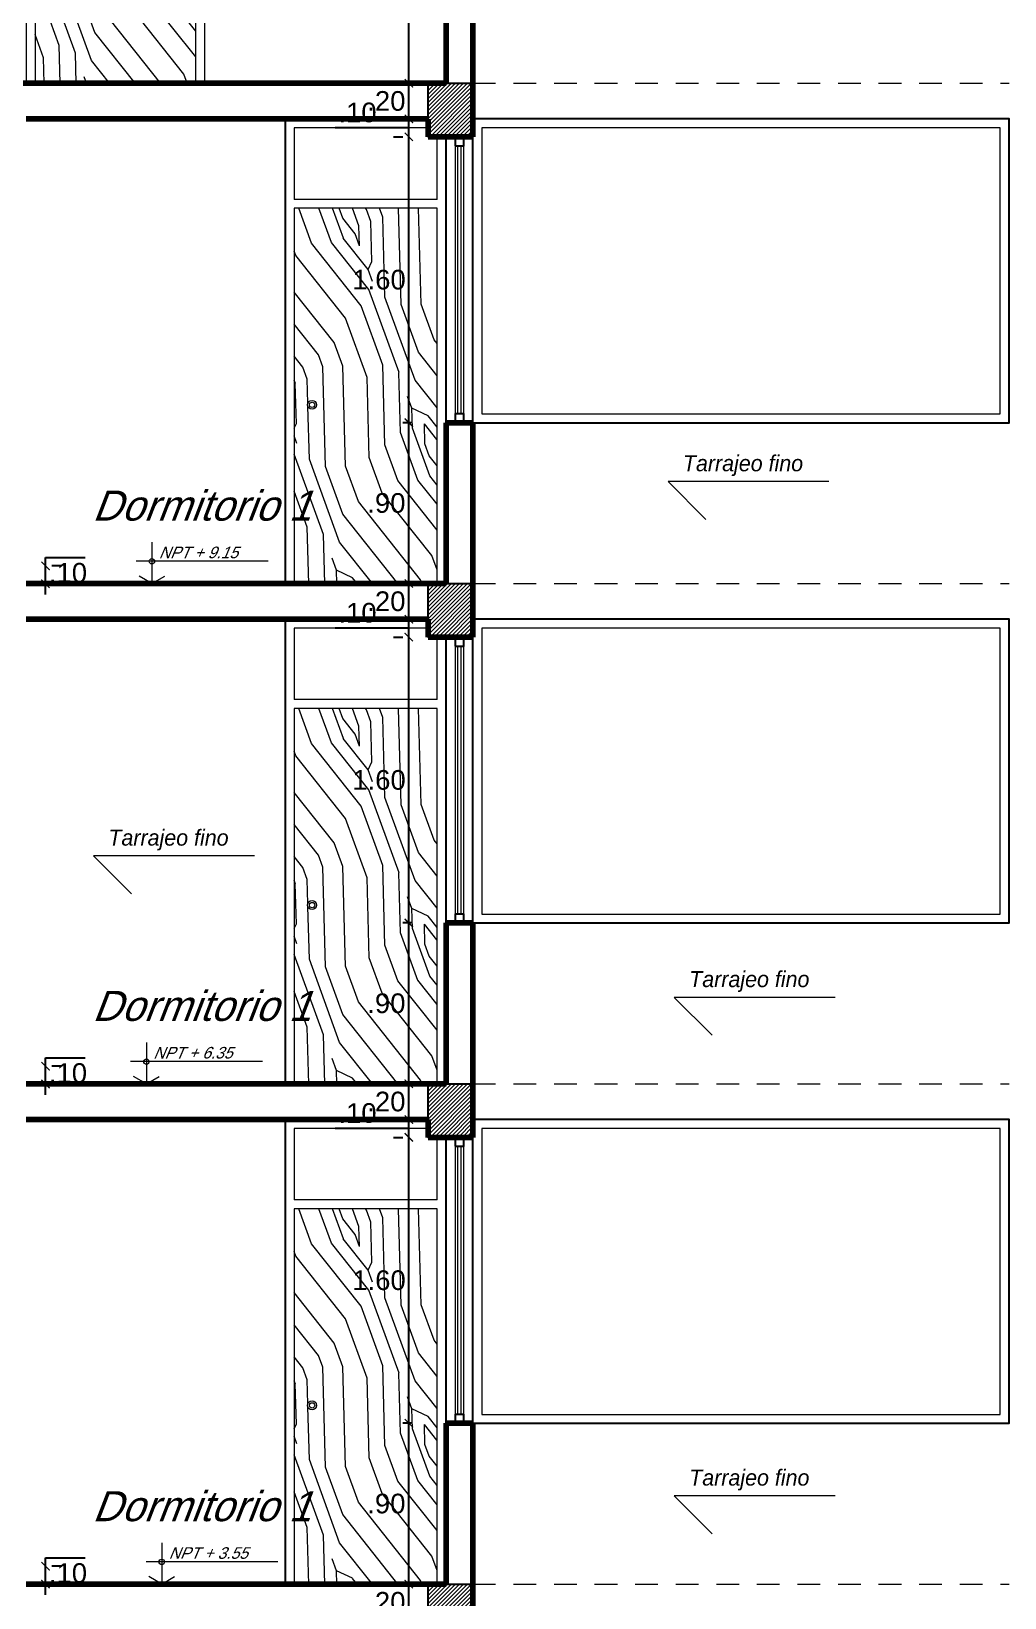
# Model space of a CAD drawing. Header units: millimetres. Extents: x 3779 to 7711, y 1445 to 3132.
# Drawn here: x 3955.8 to 3961.25, y 1475.91 to 1484.67 of the extents above; entities that cross this region are included whole.
import ezdxf

# ---------------------------------------------------------------- set-up
doc = ezdxf.new("R2010")
doc.units = ezdxf.units.MM
doc.header["$PDMODE"] = 3
doc.linetypes.add('HIDDEN', pattern=[9.525, 6.35, -3.175])
for name, color, linetype, lineweight in [('cotas', 7, 'Continuous', 5), ('pluma 0.0', 33, 'Continuous', 0), ('pluma 1', 1, 'Continuous', 9), ('pluma 1.5', 14, 'Continuous', 15), ('pluma 2', 2, 'Continuous', 20), ('pluma 2.5', 30, 'Continuous', 25), ('pluma 8', 98, 'Continuous', 80), ('proyecciones', 32, 'HIDDEN', 9), ('TEXTO', 7, 'Continuous', 9), ('TEXTURAS', 35, 'Continuous', 5)]:
    doc.layers.add(name, color=color, linetype=linetype, lineweight=lineweight)
doc.styles.add('nombreambiente', font='stylu.ttf', dxfattribs={"oblique": 20})
doc.styles.get("Standard").update_dxf_attribs({"font": 'arial.ttf'})
doc.dimstyles.new('INTERIOR', dxfattribs={"dimtxt": 0.11, "dimasz": 0.0465, "dimexe": 0.0345, "dimexo": 0.195, "dimgap": 0.0295, "dimtad": 2, "dimtih": 1, "dimtoh": 1, "dimzin": 4, "dimdsep": 46, "dimtxsty": 'Standard', "dimblk": 'ARCHTICK', "dimcen": 0, "dimdle": 0.06, "dimclrd": 256, "dimclre": 256, "dimclrt": 256, "dimadec": 0, "dimazin": 0, "dimtfac": 1, "dimtmove": 0, "dimatfit": 3, "dimldrblk": 'ARCHTICK', "dimfxl": 0.0345, "dimtolj": 1, "dimtzin": 0, "dimlwe": 25, "dimarcsym": 0})

# ---------------------------------------------------------------- blocks, each defined once
blk = doc.blocks.new('ttryt')
at = {"layer": 'pluma 1'}
for p, q in [((1118.6396, 393.5141), (1118.6396, 393.2829)), ((1119.2894, 393.4071), (1118.5516, 393.4071)), ((1118.6396, 393.2829), (1118.5676, 393.3244)), ((1118.6396, 393.2829), (1118.7115, 393.3244))]:
    blk.add_line(p, q, dxfattribs=at)
at = {"layer": 'pluma 1', "linetype": 'Continuous'}
blk.add_circle((1118.6396, 393.4071), 0.015, dxfattribs=at)
blk = doc.blocks.new('_ArchTick')
at = {"color": 0, "linetype": 'ByBlock', "lineweight": 40, "const_width": 0.15}
blk.add_lwpolyline([(-0.5, -0.5), (0.5, 0.5)], dxfattribs=at)
blk = doc.blocks.new('*D846')
at = {"layer": 'cotas', "lineweight": -2, "transparency": 16777216}
for p, q in [((3955.8795, 1476.0828), (3955.8795, 1476.1293)), ((3955.8795, 1476.1293), (3956.1013, 1476.1293)), ((3955.8795, 1475.9228), (3955.8795, 1476.0828))]:
    blk.add_line(p, q, dxfattribs=at)
at = {"layer": 'cotas', "lineweight": 25, "transparency": 16777216}
for p, q in [((3955.9657, 1476.0828), (3955.914, 1476.0828)), ((3955.9657, 1475.9828), (3955.914, 1475.9828))]:
    blk.add_line(p, q, dxfattribs=at)
at = {"layer": 'Defpoints', "color": 0, "transparency": 16777216}
for p in [(3955.7707, 1476.0828), (3955.8795, 1476.0828), (3955.7707, 1475.9828)]:
    blk.add_point(p, dxfattribs=at)
at = {"layer": 'cotas', "lineweight": -2, "transparency": 16777216, "xscale": 0.04649999999999999, "yscale": 0.04649999999999999, "zscale": 0.04649999999999999}
for p, rotation in [((3955.8795, 1476.0828), 90), ((3955.8795, 1475.9828), 270)]:
    blk.add_blockref('_ArchTick', p, dxfattribs=dict(at, rotation=rotation))
at = {"layer": 'cotas', "transparency": 16777216, "insert": (3956.0052, 1476.0436), "char_height": 0.11, "attachment_point": 5}
blk.add_mtext('\\A1;.10', dxfattribs=at)
blk = doc.blocks.new('*D680')
at = {"layer": 'cotas', "lineweight": -2, "transparency": 16777216}
for p, q in [((3955.8795, 1478.8813), (3955.8795, 1478.9278)), ((3955.8795, 1478.9278), (3956.1013, 1478.9278)), ((3955.8795, 1478.7213), (3955.8795, 1478.8813))]:
    blk.add_line(p, q, dxfattribs=at)
at = {"layer": 'cotas', "lineweight": 25, "transparency": 16777216}
for p, q in [((3955.9657, 1478.8813), (3955.914, 1478.8813)), ((3955.9657, 1478.7813), (3955.914, 1478.7813))]:
    blk.add_line(p, q, dxfattribs=at)
at = {"layer": 'Defpoints', "color": 0, "transparency": 16777216}
for p in [(3955.7707, 1478.8813), (3955.8795, 1478.8813), (3955.7707, 1478.7813)]:
    blk.add_point(p, dxfattribs=at)
at = {"layer": 'cotas', "lineweight": -2, "transparency": 16777216, "xscale": 0.04649999999999999, "yscale": 0.04649999999999999, "zscale": 0.04649999999999999}
for p, rotation in [((3955.8795, 1478.8813), 90), ((3955.8795, 1478.7813), 270)]:
    blk.add_blockref('_ArchTick', p, dxfattribs=dict(at, rotation=rotation))
at = {"layer": 'cotas', "transparency": 16777216, "insert": (3956.0052, 1478.8421), "char_height": 0.11, "attachment_point": 5}
blk.add_mtext('\\A1;.10', dxfattribs=at)
blk = doc.blocks.new('*D681')
at = {"layer": 'cotas', "lineweight": -2, "transparency": 16777216}
for p, q in [((3955.8795, 1481.6813), (3955.8795, 1481.7278)), ((3955.8795, 1481.7278), (3956.1013, 1481.7278)), ((3955.8795, 1481.5213), (3955.8795, 1481.6813))]:
    blk.add_line(p, q, dxfattribs=at)
at = {"layer": 'cotas', "lineweight": 25, "transparency": 16777216}
for p, q in [((3955.9657, 1481.6813), (3955.914, 1481.6813)), ((3955.9657, 1481.5813), (3955.914, 1481.5813))]:
    blk.add_line(p, q, dxfattribs=at)
at = {"layer": 'Defpoints', "color": 0, "transparency": 16777216}
for p in [(3955.7707, 1481.6813), (3955.8795, 1481.6813), (3955.7707, 1481.5813)]:
    blk.add_point(p, dxfattribs=at)
at = {"layer": 'cotas', "lineweight": -2, "transparency": 16777216, "xscale": 0.04649999999999999, "yscale": 0.04649999999999999, "zscale": 0.04649999999999999}
for p, rotation in [((3955.8795, 1481.6813), 90), ((3955.8795, 1481.5813), 270)]:
    blk.add_blockref('_ArchTick', p, dxfattribs=dict(at, rotation=rotation))
at = {"layer": 'cotas', "transparency": 16777216, "insert": (3956.0052, 1481.6421), "char_height": 0.11, "attachment_point": 5}
blk.add_mtext('\\A1;.10', dxfattribs=at)
blk = doc.blocks.new('*D803')
at = {"layer": 'cotas', "lineweight": -2, "transparency": 16777216}
blk.add_line((3957.9122, 1475.7228), (3957.9122, 1476.0428), dxfattribs=at)
at = {"layer": 'cotas', "lineweight": 25, "transparency": 16777216}
for p, q in [((3957.8257, 1475.9828), (3957.8777, 1475.9828)), ((3957.8257, 1475.7828), (3957.8777, 1475.7828))]:
    blk.add_line(p, q, dxfattribs=at)
at = {"layer": 'Defpoints', "color": 0, "transparency": 16777216}
for p in [(3957.9122, 1475.9828), (3958.0207, 1475.9828), (3958.0207, 1475.7828)]:
    blk.add_point(p, dxfattribs=at)
at = {"layer": 'cotas', "lineweight": -2, "transparency": 16777216, "xscale": 0.04649999999999999, "yscale": 0.04649999999999999, "zscale": 0.04649999999999999}
for p, rotation in [((3957.9122, 1475.9828), 90), ((3957.9122, 1475.7828), 270)]:
    blk.add_blockref('_ArchTick', p, dxfattribs=dict(at, rotation=rotation))
at = {"layer": 'cotas', "transparency": 16777216, "insert": (3957.7865, 1475.8828), "char_height": 0.11, "attachment_point": 5}
blk.add_mtext('\\A1;.20', dxfattribs=at)
blk = doc.blocks.new('*D804')
at = {"layer": 'cotas', "lineweight": 25, "transparency": 16777216}
for p, q in [((3957.9257, 1476.8828), (3957.8777, 1476.8828)), ((3957.8257, 1475.9828), (3957.8777, 1475.9828))]:
    blk.add_line(p, q, dxfattribs=at)
at = {"layer": 'cotas', "lineweight": -2, "transparency": 16777216}
blk.add_line((3957.9122, 1475.9228), (3957.9122, 1476.9428), dxfattribs=at)
at = {"layer": 'Defpoints', "color": 0, "transparency": 16777216}
for p in [(3957.9122, 1476.8828), (3958.1207, 1476.8828), (3958.0207, 1475.9828)]:
    blk.add_point(p, dxfattribs=at)
at = {"layer": 'cotas', "lineweight": -2, "transparency": 16777216, "xscale": 0.04649999999999999, "yscale": 0.04649999999999999, "zscale": 0.04649999999999999}
for p, rotation in [((3957.9122, 1476.8828), 90), ((3957.9122, 1475.9828), 270)]:
    blk.add_blockref('_ArchTick', p, dxfattribs=dict(at, rotation=rotation))
at = {"layer": 'cotas', "transparency": 16777216, "insert": (3957.7865, 1476.4328), "char_height": 0.11, "attachment_point": 5}
blk.add_mtext('\\A1;.90', dxfattribs=at)
blk = doc.blocks.new('*D805')
at = {"layer": 'cotas', "lineweight": 25, "transparency": 16777216}
for p, q in [((3957.8257, 1478.4828), (3957.8777, 1478.4828)), ((3957.9257, 1476.8828), (3957.8777, 1476.8828))]:
    blk.add_line(p, q, dxfattribs=at)
at = {"layer": 'cotas', "lineweight": -2, "transparency": 16777216}
blk.add_line((3957.9122, 1476.8228), (3957.9122, 1478.5428), dxfattribs=at)
at = {"layer": 'Defpoints', "color": 0, "transparency": 16777216}
for p in [(3957.9122, 1478.4828), (3958.0207, 1478.4828), (3958.1207, 1476.8828)]:
    blk.add_point(p, dxfattribs=at)
at = {"layer": 'cotas', "lineweight": -2, "transparency": 16777216, "xscale": 0.04649999999999999, "yscale": 0.04649999999999999, "zscale": 0.04649999999999999}
for p, rotation in [((3957.9122, 1478.4828), 90), ((3957.9122, 1476.8828), 270)]:
    blk.add_blockref('_ArchTick', p, dxfattribs=dict(at, rotation=rotation))
at = {"layer": 'cotas', "transparency": 16777216, "insert": (3957.7452, 1477.6828), "char_height": 0.11, "attachment_point": 5}
blk.add_mtext('\\A1;1.60', dxfattribs=at)
blk = doc.blocks.new('*D806')
at = {"layer": 'cotas', "lineweight": -2, "transparency": 16777216}
for p, q in [((3957.9122, 1478.4228), (3957.9122, 1478.6428)), ((3957.7506, 1478.5328), (3957.4993, 1478.5328)), ((3957.9122, 1478.5328), (3957.7506, 1478.5328))]:
    blk.add_line(p, q, dxfattribs=at)
at = {"layer": 'cotas', "lineweight": 25, "transparency": 16777216}
for p, q in [((3957.8257, 1478.5828), (3957.8777, 1478.5828)), ((3957.8257, 1478.4828), (3957.8777, 1478.4828))]:
    blk.add_line(p, q, dxfattribs=at)
at = {"layer": 'Defpoints', "color": 0, "transparency": 16777216}
for p in [(3957.9122, 1478.5828), (3958.0207, 1478.5828), (3958.0207, 1478.4828)]:
    blk.add_point(p, dxfattribs=at)
at = {"layer": 'cotas', "lineweight": -2, "transparency": 16777216, "xscale": 0.04649999999999999, "yscale": 0.04649999999999999, "zscale": 0.04649999999999999}
for p, rotation in [((3957.9122, 1478.5828), 90), ((3957.9122, 1478.4828), 270)]:
    blk.add_blockref('_ArchTick', p, dxfattribs=dict(at, rotation=rotation))
at = {"layer": 'cotas', "transparency": 16777216, "insert": (3957.625, 1478.6184), "char_height": 0.11, "attachment_point": 5}
blk.add_mtext('\\A1;.10', dxfattribs=at)
blk = doc.blocks.new('*D807')
at = {"layer": 'cotas', "lineweight": -2, "transparency": 16777216}
blk.add_line((3957.9122, 1478.5228), (3957.9122, 1478.8428), dxfattribs=at)
at = {"layer": 'cotas', "lineweight": 25, "transparency": 16777216}
for p, q in [((3957.8257, 1478.7828), (3957.8777, 1478.7828)), ((3957.8257, 1478.5828), (3957.8777, 1478.5828))]:
    blk.add_line(p, q, dxfattribs=at)
at = {"layer": 'Defpoints', "color": 0, "transparency": 16777216}
for p in [(3957.9122, 1478.7828), (3958.0207, 1478.7828), (3958.0207, 1478.5828)]:
    blk.add_point(p, dxfattribs=at)
at = {"layer": 'cotas', "lineweight": -2, "transparency": 16777216, "xscale": 0.04649999999999999, "yscale": 0.04649999999999999, "zscale": 0.04649999999999999}
for p, rotation in [((3957.9122, 1478.7828), 90), ((3957.9122, 1478.5828), 270)]:
    blk.add_blockref('_ArchTick', p, dxfattribs=dict(at, rotation=rotation))
at = {"layer": 'cotas', "transparency": 16777216, "insert": (3957.7865, 1478.6828), "char_height": 0.11, "attachment_point": 5}
blk.add_mtext('\\A1;.20', dxfattribs=at)
blk = doc.blocks.new('*D808')
at = {"layer": 'cotas', "lineweight": -2, "transparency": 16777216}
blk.add_line((3957.9122, 1478.7228), (3957.9122, 1479.7428), dxfattribs=at)
at = {"layer": 'cotas', "lineweight": 25, "transparency": 16777216}
for p, q in [((3957.9257, 1479.6828), (3957.8777, 1479.6828)), ((3957.8257, 1478.7828), (3957.8777, 1478.7828))]:
    blk.add_line(p, q, dxfattribs=at)
at = {"layer": 'Defpoints', "color": 0, "transparency": 16777216}
for p in [(3957.9122, 1479.6828), (3958.1207, 1479.6828), (3958.0207, 1478.7828)]:
    blk.add_point(p, dxfattribs=at)
at = {"layer": 'cotas', "lineweight": -2, "transparency": 16777216, "xscale": 0.04649999999999999, "yscale": 0.04649999999999999, "zscale": 0.04649999999999999}
for p, rotation in [((3957.9122, 1479.6828), 90), ((3957.9122, 1478.7828), 270)]:
    blk.add_blockref('_ArchTick', p, dxfattribs=dict(at, rotation=rotation))
at = {"layer": 'cotas', "transparency": 16777216, "insert": (3957.7865, 1479.2328), "char_height": 0.11, "attachment_point": 5}
blk.add_mtext('\\A1;.90', dxfattribs=at)
blk = doc.blocks.new('*D809')
at = {"layer": 'cotas', "lineweight": 25, "transparency": 16777216}
for p, q in [((3957.8257, 1481.2828), (3957.8777, 1481.2828)), ((3957.9257, 1479.6828), (3957.8777, 1479.6828))]:
    blk.add_line(p, q, dxfattribs=at)
at = {"layer": 'cotas', "lineweight": -2, "transparency": 16777216}
blk.add_line((3957.9122, 1479.6228), (3957.9122, 1481.3428), dxfattribs=at)
at = {"layer": 'Defpoints', "color": 0, "transparency": 16777216}
for p in [(3957.9122, 1481.2828), (3958.0207, 1481.2828), (3958.1207, 1479.6828)]:
    blk.add_point(p, dxfattribs=at)
at = {"layer": 'cotas', "lineweight": -2, "transparency": 16777216, "xscale": 0.04649999999999999, "yscale": 0.04649999999999999, "zscale": 0.04649999999999999}
for p, rotation in [((3957.9122, 1481.2828), 90), ((3957.9122, 1479.6828), 270)]:
    blk.add_blockref('_ArchTick', p, dxfattribs=dict(at, rotation=rotation))
at = {"layer": 'cotas', "transparency": 16777216, "insert": (3957.7452, 1480.4828), "char_height": 0.11, "attachment_point": 5}
blk.add_mtext('\\A1;1.60', dxfattribs=at)
blk = doc.blocks.new('*D810')
at = {"layer": 'cotas', "lineweight": -2, "transparency": 16777216}
for p, q in [((3957.9122, 1481.2228), (3957.9122, 1481.4428)), ((3957.7506, 1481.3328), (3957.4993, 1481.3328)), ((3957.9122, 1481.3328), (3957.7506, 1481.3328))]:
    blk.add_line(p, q, dxfattribs=at)
at = {"layer": 'cotas', "lineweight": 25, "transparency": 16777216}
for p, q in [((3957.8257, 1481.3828), (3957.8777, 1481.3828)), ((3957.8257, 1481.2828), (3957.8777, 1481.2828))]:
    blk.add_line(p, q, dxfattribs=at)
at = {"layer": 'Defpoints', "color": 0, "transparency": 16777216}
for p in [(3957.9122, 1481.3828), (3958.0207, 1481.3828), (3958.0207, 1481.2828)]:
    blk.add_point(p, dxfattribs=at)
at = {"layer": 'cotas', "lineweight": -2, "transparency": 16777216, "xscale": 0.04649999999999999, "yscale": 0.04649999999999999, "zscale": 0.04649999999999999}
for p, rotation in [((3957.9122, 1481.3828), 90), ((3957.9122, 1481.2828), 270)]:
    blk.add_blockref('_ArchTick', p, dxfattribs=dict(at, rotation=rotation))
at = {"layer": 'cotas', "transparency": 16777216, "insert": (3957.625, 1481.4184), "char_height": 0.11, "attachment_point": 5}
blk.add_mtext('\\A1;.10', dxfattribs=at)
blk = doc.blocks.new('*D811')
at = {"layer": 'cotas', "lineweight": -2, "transparency": 16777216}
blk.add_line((3957.9122, 1481.3228), (3957.9122, 1481.6428), dxfattribs=at)
at = {"layer": 'cotas', "lineweight": 25, "transparency": 16777216}
for p, q in [((3957.8257, 1481.5828), (3957.8777, 1481.5828)), ((3957.8257, 1481.3828), (3957.8777, 1481.3828))]:
    blk.add_line(p, q, dxfattribs=at)
at = {"layer": 'Defpoints', "color": 0, "transparency": 16777216}
for p in [(3957.9122, 1481.5828), (3958.0207, 1481.5828), (3958.0207, 1481.3828)]:
    blk.add_point(p, dxfattribs=at)
at = {"layer": 'cotas', "lineweight": -2, "transparency": 16777216, "xscale": 0.04649999999999999, "yscale": 0.04649999999999999, "zscale": 0.04649999999999999}
for p, rotation in [((3957.9122, 1481.5828), 90), ((3957.9122, 1481.3828), 270)]:
    blk.add_blockref('_ArchTick', p, dxfattribs=dict(at, rotation=rotation))
at = {"layer": 'cotas', "transparency": 16777216, "insert": (3957.7865, 1481.4828), "char_height": 0.11, "attachment_point": 5}
blk.add_mtext('\\A1;.20', dxfattribs=at)
blk = doc.blocks.new('*D812')
at = {"layer": 'cotas', "lineweight": -2, "transparency": 16777216}
blk.add_line((3957.9122, 1481.5228), (3957.9122, 1482.5428), dxfattribs=at)
at = {"layer": 'cotas', "lineweight": 25, "transparency": 16777216}
for p, q in [((3957.9257, 1482.4828), (3957.8777, 1482.4828)), ((3957.8257, 1481.5828), (3957.8777, 1481.5828))]:
    blk.add_line(p, q, dxfattribs=at)
at = {"layer": 'Defpoints', "color": 0, "transparency": 16777216}
for p in [(3957.9122, 1482.4828), (3958.1207, 1482.4828), (3958.0207, 1481.5828)]:
    blk.add_point(p, dxfattribs=at)
at = {"layer": 'cotas', "lineweight": -2, "transparency": 16777216, "xscale": 0.04649999999999999, "yscale": 0.04649999999999999, "zscale": 0.04649999999999999}
for p, rotation in [((3957.9122, 1482.4828), 90), ((3957.9122, 1481.5828), 270)]:
    blk.add_blockref('_ArchTick', p, dxfattribs=dict(at, rotation=rotation))
at = {"layer": 'cotas', "transparency": 16777216, "insert": (3957.7865, 1482.0328), "char_height": 0.11, "attachment_point": 5}
blk.add_mtext('\\A1;.90', dxfattribs=at)
blk = doc.blocks.new('*D813')
at = {"layer": 'cotas', "lineweight": 25, "transparency": 16777216}
for p, q in [((3957.8257, 1484.0828), (3957.8777, 1484.0828)), ((3957.9257, 1482.4828), (3957.8777, 1482.4828))]:
    blk.add_line(p, q, dxfattribs=at)
at = {"layer": 'cotas', "lineweight": -2, "transparency": 16777216}
blk.add_line((3957.9122, 1482.4228), (3957.9122, 1484.1428), dxfattribs=at)
at = {"layer": 'Defpoints', "color": 0, "transparency": 16777216}
for p in [(3957.9122, 1484.0828), (3958.0207, 1484.0828), (3958.1207, 1482.4828)]:
    blk.add_point(p, dxfattribs=at)
at = {"layer": 'cotas', "lineweight": -2, "transparency": 16777216, "xscale": 0.04649999999999999, "yscale": 0.04649999999999999, "zscale": 0.04649999999999999}
for p, rotation in [((3957.9122, 1484.0828), 90), ((3957.9122, 1482.4828), 270)]:
    blk.add_blockref('_ArchTick', p, dxfattribs=dict(at, rotation=rotation))
at = {"layer": 'cotas', "transparency": 16777216, "insert": (3957.7452, 1483.2828), "char_height": 0.11, "attachment_point": 5}
blk.add_mtext('\\A1;1.60', dxfattribs=at)
blk = doc.blocks.new('*D814')
at = {"layer": 'cotas', "lineweight": 25, "transparency": 16777216}
for p, q in [((3957.8257, 1484.1828), (3957.8777, 1484.1828)), ((3957.8257, 1484.0828), (3957.8777, 1484.0828))]:
    blk.add_line(p, q, dxfattribs=at)
at = {"layer": 'cotas', "lineweight": -2, "transparency": 16777216}
for p, q in [((3957.9122, 1484.0228), (3957.9122, 1484.2428)), ((3957.7506, 1484.1328), (3957.4993, 1484.1328)), ((3957.9122, 1484.1328), (3957.7506, 1484.1328))]:
    blk.add_line(p, q, dxfattribs=at)
at = {"layer": 'Defpoints', "color": 0, "transparency": 16777216}
for p in [(3957.9122, 1484.1828), (3958.0207, 1484.1828), (3958.0207, 1484.0828)]:
    blk.add_point(p, dxfattribs=at)
at = {"layer": 'cotas', "lineweight": -2, "transparency": 16777216, "xscale": 0.04649999999999999, "yscale": 0.04649999999999999, "zscale": 0.04649999999999999}
for p, rotation in [((3957.9122, 1484.1828), 90), ((3957.9122, 1484.0828), 270)]:
    blk.add_blockref('_ArchTick', p, dxfattribs=dict(at, rotation=rotation))
at = {"layer": 'cotas', "transparency": 16777216, "insert": (3957.625, 1484.2184), "char_height": 0.11, "attachment_point": 5}
blk.add_mtext('\\A1;.10', dxfattribs=at)
blk = doc.blocks.new('*D815')
at = {"layer": 'cotas', "lineweight": -2, "transparency": 16777216}
blk.add_line((3957.9122, 1484.1228), (3957.9122, 1484.4428), dxfattribs=at)
at = {"layer": 'cotas', "lineweight": 25, "transparency": 16777216}
for p, q in [((3957.8257, 1484.3828), (3957.8777, 1484.3828)), ((3957.8257, 1484.1828), (3957.8777, 1484.1828))]:
    blk.add_line(p, q, dxfattribs=at)
at = {"layer": 'Defpoints', "color": 0, "transparency": 16777216}
for p in [(3957.9122, 1484.3828), (3958.0207, 1484.3828), (3958.0207, 1484.1828)]:
    blk.add_point(p, dxfattribs=at)
at = {"layer": 'cotas', "lineweight": -2, "transparency": 16777216, "xscale": 0.04649999999999999, "yscale": 0.04649999999999999, "zscale": 0.04649999999999999}
for p, rotation in [((3957.9122, 1484.3828), 90), ((3957.9122, 1484.1828), 270)]:
    blk.add_blockref('_ArchTick', p, dxfattribs=dict(at, rotation=rotation))
at = {"layer": 'cotas', "transparency": 16777216, "insert": (3957.7865, 1484.2828), "char_height": 0.11, "attachment_point": 5}
blk.add_mtext('\\A1;.20', dxfattribs=at)
blk = doc.blocks.new('*D816')
at = {"layer": 'cotas', "lineweight": -2, "transparency": 16777216}
blk.add_line((3957.9122, 1484.3228), (3957.9122, 1485.4428), dxfattribs=at)
at = {"layer": 'cotas', "lineweight": 25, "transparency": 16777216}
for p, q in [((3957.9257, 1485.3828), (3957.8777, 1485.3828)), ((3957.8257, 1484.3828), (3957.8777, 1484.3828))]:
    blk.add_line(p, q, dxfattribs=at)
at = {"layer": 'Defpoints', "color": 0, "transparency": 16777216}
for p in [(3957.9122, 1485.3828), (3958.1207, 1485.3828), (3958.0207, 1484.3828)]:
    blk.add_point(p, dxfattribs=at)
at = {"layer": 'cotas', "lineweight": -2, "transparency": 16777216, "xscale": 0.04649999999999999, "yscale": 0.04649999999999999, "zscale": 0.04649999999999999}
for p, rotation in [((3957.9122, 1485.3828), 90), ((3957.9122, 1484.3828), 270)]:
    blk.add_blockref('_ArchTick', p, dxfattribs=dict(at, rotation=rotation))
at = {"layer": 'cotas', "transparency": 16777216, "insert": (3957.7452, 1484.8828), "char_height": 0.11, "attachment_point": 5}
blk.add_mtext('\\A1;1.00', dxfattribs=at)

msp = doc.modelspace()

# ---------------------------------------------------------------- hatches: boundary and pattern name
at = {"layer": 'TEXTURAS'}
h = msp.add_hatch(dxfattribs=at)
h.set_pattern_fill('WOODFACE', color=256, angle=65, pattern_type=2)
h.set_pattern_definition([(65, (-104.6108, 46.3613), (-0.48368953, 1.32892605), [0.05, -0.95]), (155, (-104.7589, 46.8717), (-1.32892605, -0.48368953), [0.1, -0.9]), (110, (-104.7528, 46.6482), (-0.90630779, 0.42261826), [0.0707, -0.2121, 0.0707, -0.1414, 0.495, -0.42431356]), (110, (-104.5866, 46.2948), (-0.90630779, 0.42261826), [0.07071, -0.14142, 0.07071, -1.13137356]), (110, (-104.5293, 46.6543), (-0.90630779, 0.42261826), [0.07071, -1.34350356]), (110, (-104.4417, 46.7238), (-0.90630779, 0.42261826), [0.07071, -1.34350356]), (110, (-104.59574, 46.6301), (-0.90630779, 0.42261826), [0.07071, -1.34350356]), (110, (-104.6622, 46.6059), (-0.90630779, 0.42261826), [0.14142, -1.27279356]), (110, (-105.2363, 47.14945), (-0.90630779, 0.42261826), [0.14142, -1.27279356]), (110, (-104.7498, 46.5364), (-0.90630779, 0.42261826), [0.28284, -1.13137356]), (110, (-104.8162, 46.5122), (-0.90630779, 0.42261826), [0.28284, -1.13137356]), (110, (-104.8134, 47.2281), (-0.90630779, 0.42261826), [0.28284, -1.13137356]), (110, (-104.928, 46.5092), (-0.90630779, 0.42261826), [0.212132, -1.20208156]), (110, (-105.14845, 46.3913), (-0.90630779, 0.42261826), [0.212132, -1.20208156]), (110, (-105.01555, 46.4397), (-0.90630779, 0.42261826), [0.212132, -1.20208156]), (110, (-105.01274, 47.15556), (-0.90630779, 0.42261826), [0.3535534, -1.06066016]), (110, (-105.1003, 47.08606), (-0.90630779, 0.42261826), [0.3535534, -1.06066016]), (110, (-104.8315, 47.071), (-0.90630779, 0.42261826), [0.49497475, -0.91923882]), (91.565051, (-104.65914, 46.49415), (0.42261826, 0.906307787), [0.1118034, -2.12426458]), (91.565051, (-104.8465, 46.8022), (0.42261826, 0.906307787), [0.1118034, -2.12426458]), (91.565051, (-104.777, 46.7146), (0.42261826, 0.906307787), [0.1118034, -2.12426458]), (91.565051, (-104.58964, 46.40657), (0.42261826, 0.906307787), [0.2236068, -2.01246118]), (91.565051, (-104.91295, 46.778), (0.42261826, 0.906307787), [0.3354102, -1.90065778]), (91.565051, (-105.00053, 46.7085), (0.42261826, 0.906307787), [0.4472136, -1.78885438]), (91.565051, (-105.0881, 46.639), (0.42261826, 0.906307787), [0.4472136, -1.78885438]), (91.565051, (-105.4234, 46.62985), (0.42261826, 0.906307787), [0.4472136, -1.78885438]), (91.565051, (-105.33276, 46.5876), (0.42261826, 0.906307787), [0.559017, -1.67705098]), (91.565051, (-105.221, 46.59064), (0.42261826, 0.906307787), [0.559017, -1.67705098]), (128.434949, (-104.71056, 46.7388), (-0.906307787, 0.42261826), [0.1118034, -2.12426458]), (128.434949, (-104.6833, 46.5606), (-0.906307787, 0.42261826), [0.1118034, -2.12426458]), (128.434949, (-104.61077, 46.36125), (-0.906307787, 0.42261826), [0.2236068, -2.01246118]), (128.434949, (-104.61993, 46.69654), (-0.906307787, 0.42261826), [0.2236068, -2.01246118]), (128.434949, (-104.6077, 46.2495), (-0.906307787, 0.42261826), [0.3354102, -1.90065778]), (128.434949, (-104.64998, 46.15886), (-0.906307787, 0.42261826), [0.4472136, -1.78885438]), (128.434949, (-104.31493, 46.99567), (-0.906307787, 0.42261826), [0.4472136, -1.78885438]), (128.434949, (-104.5535, 46.72072), (-0.906307787, 0.42261826), [0.4472136, -1.78885438]), (128.434949, (-104.37833, 46.85972), (-0.906307787, 0.42261826), [0.559017, -1.67705098]), (128.434949, (-104.4659, 46.79022), (-0.906307787, 0.42261826), [0.559017, -1.67705098])])
h.paths.add_polyline_path([(3956.7207, 1486.7328), (3955.8207, 1486.7328), (3955.8207, 1486.6828), (3955.8207, 1484.3828), (3956.7207, 1484.3828)])
h.paths.add_polyline_path([(3955.9457, 1485.3828, -1), (3955.8957, 1485.3828, -1)], flags=16)
h.paths.add_polyline_path([(3955.9357, 1485.3828, -1), (3955.9057, 1485.3828, -1)], flags=0)
h = msp.add_hatch(dxfattribs=at)
h.set_pattern_fill('LINE', color=256, scale=0.005, angle=45)
h.set_pattern_definition([(45, (-199.621848, 136.082652), (-0.01122532015, 0.01122532015), [])])
h.paths.add_polyline_path([(3958.2707, 1484.3824), (3958.1707, 1484.3824), (3958.0207, 1484.3824), (3958.0207, 1484.0824), (3958.2707, 1484.0824), (3958.2707, 1484.1824)])
h = msp.add_hatch(dxfattribs=at)
h.set_pattern_fill('WOODFACE', color=256, angle=65, pattern_type=2)
h.set_pattern_definition([(65, (-102.2608, 57.5617), (-0.48368953, 1.32892605), [0.05, -0.95]), (155, (-102.4089, 58.0721), (-1.32892605, -0.48368953), [0.1, -0.9]), (110, (-102.4028, 57.8486), (-0.90630779, 0.42261826), [0.0707, -0.2121, 0.0707, -0.1414, 0.495, -0.42431356]), (110, (-102.2366, 57.4952), (-0.90630779, 0.42261826), [0.07071, -0.14142, 0.07071, -1.13137356]), (110, (-102.1793, 57.8547), (-0.90630779, 0.42261826), [0.07071, -1.34350356]), (110, (-102.0917, 57.9242), (-0.90630779, 0.42261826), [0.07071, -1.34350356]), (110, (-102.24574, 57.8305), (-0.90630779, 0.42261826), [0.07071, -1.34350356]), (110, (-102.3122, 57.8063), (-0.90630779, 0.42261826), [0.14142, -1.27279356]), (110, (-102.8863, 58.34985), (-0.90630779, 0.42261826), [0.14142, -1.27279356]), (110, (-102.3998, 57.7368), (-0.90630779, 0.42261826), [0.28284, -1.13137356]), (110, (-102.4662, 57.7126), (-0.90630779, 0.42261826), [0.28284, -1.13137356]), (110, (-102.4634, 58.4285), (-0.90630779, 0.42261826), [0.28284, -1.13137356]), (110, (-102.578, 57.7096), (-0.90630779, 0.42261826), [0.212132, -1.20208156]), (110, (-102.79845, 57.5917), (-0.90630779, 0.42261826), [0.212132, -1.20208156]), (110, (-102.66555, 57.6401), (-0.90630779, 0.42261826), [0.212132, -1.20208156]), (110, (-102.66274, 58.35596), (-0.90630779, 0.42261826), [0.3535534, -1.06066016]), (110, (-102.7503, 58.28646), (-0.90630779, 0.42261826), [0.3535534, -1.06066016]), (110, (-102.4815, 58.2714), (-0.90630779, 0.42261826), [0.49497475, -0.91923882]), (91.565051, (-102.30914, 57.69455), (0.42261826, 0.906307787), [0.1118034, -2.12426458]), (91.565051, (-102.4965, 58.0026), (0.42261826, 0.906307787), [0.1118034, -2.12426458]), (91.565051, (-102.427, 57.915), (0.42261826, 0.906307787), [0.1118034, -2.12426458]), (91.565051, (-102.23964, 57.60697), (0.42261826, 0.906307787), [0.2236068, -2.01246118]), (91.565051, (-102.56295, 57.9784), (0.42261826, 0.906307787), [0.3354102, -1.90065778]), (91.565051, (-102.65053, 57.9089), (0.42261826, 0.906307787), [0.4472136, -1.78885438]), (91.565051, (-102.7381, 57.8394), (0.42261826, 0.906307787), [0.4472136, -1.78885438]), (91.565051, (-103.0734, 57.83025), (0.42261826, 0.906307787), [0.4472136, -1.78885438]), (91.565051, (-102.98276, 57.788), (0.42261826, 0.906307787), [0.559017, -1.67705098]), (91.565051, (-102.871, 57.79104), (0.42261826, 0.906307787), [0.559017, -1.67705098]), (128.434949, (-102.36056, 57.9392), (-0.906307787, 0.42261826), [0.1118034, -2.12426458]), (128.434949, (-102.3333, 57.761), (-0.906307787, 0.42261826), [0.1118034, -2.12426458]), (128.434949, (-102.26077, 57.56166), (-0.906307787, 0.42261826), [0.2236068, -2.01246118]), (128.434949, (-102.26993, 57.89694), (-0.906307787, 0.42261826), [0.2236068, -2.01246118]), (128.434949, (-102.2577, 57.4499), (-0.906307787, 0.42261826), [0.3354102, -1.90065778]), (128.434949, (-102.29998, 57.35926), (-0.906307787, 0.42261826), [0.4472136, -1.78885438]), (128.434949, (-101.96493, 58.19607), (-0.906307787, 0.42261826), [0.4472136, -1.78885438]), (128.434949, (-102.2035, 57.92113), (-0.906307787, 0.42261826), [0.4472136, -1.78885438]), (128.434949, (-102.02833, 58.06013), (-0.906307787, 0.42261826), [0.559017, -1.67705098]), (128.434949, (-102.1159, 57.99063), (-0.906307787, 0.42261826), [0.559017, -1.67705098])])
edge = h.paths.add_edge_path()
edge.add_arc((3957.3707, 1482.5828), 0.025, 0, 360)
h.paths.add_polyline_path([(3958.0707, 1483.6828), (3957.2707, 1483.6828), (3957.2707, 1481.5828), (3958.0707, 1481.5828)])
h = msp.add_hatch(dxfattribs=at)
h.set_pattern_fill('LINE', color=256, scale=0.005, angle=45)
h.set_pattern_definition([(45, (-199.621848, 133.282652), (-0.01122532015, 0.01122532015), [])])
h.paths.add_polyline_path([(3958.2707, 1481.5824), (3958.1707, 1481.5824), (3958.0207, 1481.5824), (3958.0207, 1481.2824), (3958.2707, 1481.2824), (3958.2707, 1481.3824)])
h = msp.add_hatch(dxfattribs=at)
h.set_pattern_fill('WOODFACE', color=256, angle=65, pattern_type=2)
h.set_pattern_definition([(65, (-102.2608, 54.7617), (-0.48368953, 1.32892605), [0.05, -0.95]), (155, (-102.4089, 55.2721), (-1.32892605, -0.48368953), [0.1, -0.9]), (110, (-102.4028, 55.0486), (-0.90630779, 0.42261826), [0.0707, -0.2121, 0.0707, -0.1414, 0.495, -0.42431356]), (110, (-102.2366, 54.6952), (-0.90630779, 0.42261826), [0.07071, -0.14142, 0.07071, -1.13137356]), (110, (-102.1793, 55.0547), (-0.90630779, 0.42261826), [0.07071, -1.34350356]), (110, (-102.0917, 55.1242), (-0.90630779, 0.42261826), [0.07071, -1.34350356]), (110, (-102.24574, 55.0305), (-0.90630779, 0.42261826), [0.07071, -1.34350356]), (110, (-102.3122, 55.0063), (-0.90630779, 0.42261826), [0.14142, -1.27279356]), (110, (-102.8863, 55.54985), (-0.90630779, 0.42261826), [0.14142, -1.27279356]), (110, (-102.3998, 54.9368), (-0.90630779, 0.42261826), [0.28284, -1.13137356]), (110, (-102.4662, 54.9126), (-0.90630779, 0.42261826), [0.28284, -1.13137356]), (110, (-102.4634, 55.6285), (-0.90630779, 0.42261826), [0.28284, -1.13137356]), (110, (-102.578, 54.9096), (-0.90630779, 0.42261826), [0.212132, -1.20208156]), (110, (-102.79845, 54.7917), (-0.90630779, 0.42261826), [0.212132, -1.20208156]), (110, (-102.66555, 54.8401), (-0.90630779, 0.42261826), [0.212132, -1.20208156]), (110, (-102.66274, 55.55596), (-0.90630779, 0.42261826), [0.3535534, -1.06066016]), (110, (-102.7503, 55.48646), (-0.90630779, 0.42261826), [0.3535534, -1.06066016]), (110, (-102.4815, 55.4714), (-0.90630779, 0.42261826), [0.49497475, -0.91923882]), (91.565051, (-102.30914, 54.89455), (0.42261826, 0.906307787), [0.1118034, -2.12426458]), (91.565051, (-102.4965, 55.2026), (0.42261826, 0.906307787), [0.1118034, -2.12426458]), (91.565051, (-102.427, 55.115), (0.42261826, 0.906307787), [0.1118034, -2.12426458]), (91.565051, (-102.23964, 54.80697), (0.42261826, 0.906307787), [0.2236068, -2.01246118]), (91.565051, (-102.56295, 55.1784), (0.42261826, 0.906307787), [0.3354102, -1.90065778]), (91.565051, (-102.65053, 55.1089), (0.42261826, 0.906307787), [0.4472136, -1.78885438]), (91.565051, (-102.7381, 55.0394), (0.42261826, 0.906307787), [0.4472136, -1.78885438]), (91.565051, (-103.0734, 55.03025), (0.42261826, 0.906307787), [0.4472136, -1.78885438]), (91.565051, (-102.98276, 54.988), (0.42261826, 0.906307787), [0.559017, -1.67705098]), (91.565051, (-102.871, 54.99104), (0.42261826, 0.906307787), [0.559017, -1.67705098]), (128.434949, (-102.36056, 55.1392), (-0.906307787, 0.42261826), [0.1118034, -2.12426458]), (128.434949, (-102.3333, 54.961), (-0.906307787, 0.42261826), [0.1118034, -2.12426458]), (128.434949, (-102.26077, 54.76166), (-0.906307787, 0.42261826), [0.2236068, -2.01246118]), (128.434949, (-102.26993, 55.09694), (-0.906307787, 0.42261826), [0.2236068, -2.01246118]), (128.434949, (-102.2577, 54.6499), (-0.906307787, 0.42261826), [0.3354102, -1.90065778]), (128.434949, (-102.29998, 54.55926), (-0.906307787, 0.42261826), [0.4472136, -1.78885438]), (128.434949, (-101.96493, 55.39607), (-0.906307787, 0.42261826), [0.4472136, -1.78885438]), (128.434949, (-102.2035, 55.12113), (-0.906307787, 0.42261826), [0.4472136, -1.78885438]), (128.434949, (-102.02833, 55.26013), (-0.906307787, 0.42261826), [0.559017, -1.67705098]), (128.434949, (-102.1159, 55.19063), (-0.906307787, 0.42261826), [0.559017, -1.67705098])])
edge = h.paths.add_edge_path()
edge.add_arc((3957.3707, 1479.7828), 0.025, 0, 360)
h.paths.add_polyline_path([(3958.0707, 1480.8828), (3957.2707, 1480.8828), (3957.2707, 1478.7828), (3958.0707, 1478.7828)])
h = msp.add_hatch(dxfattribs=at)
h.set_pattern_fill('LINE', color=256, scale=0.005, angle=45)
h.set_pattern_definition([(45, (-199.621848, 130.482652), (-0.01122532015, 0.01122532015), [])])
h.paths.add_polyline_path([(3958.2707, 1478.7824), (3958.1707, 1478.7824), (3958.0207, 1478.7824), (3958.0207, 1478.4824), (3958.2707, 1478.4824), (3958.2707, 1478.5824)])
h = msp.add_hatch(dxfattribs=at)
h.set_pattern_fill('WOODFACE', color=256, angle=65, pattern_type=2)
h.set_pattern_definition([(65, (-102.2608, 51.9617), (-0.48368953, 1.32892605), [0.05, -0.95]), (155, (-102.4089, 52.4721), (-1.32892605, -0.48368953), [0.1, -0.9]), (110, (-102.4028, 52.2486), (-0.90630779, 0.42261826), [0.0707, -0.2121, 0.0707, -0.1414, 0.495, -0.42431356]), (110, (-102.2366, 51.8952), (-0.90630779, 0.42261826), [0.07071, -0.14142, 0.07071, -1.13137356]), (110, (-102.1793, 52.2547), (-0.90630779, 0.42261826), [0.07071, -1.34350356]), (110, (-102.0917, 52.3242), (-0.90630779, 0.42261826), [0.07071, -1.34350356]), (110, (-102.24574, 52.2305), (-0.90630779, 0.42261826), [0.07071, -1.34350356]), (110, (-102.3122, 52.2063), (-0.90630779, 0.42261826), [0.14142, -1.27279356]), (110, (-102.8863, 52.74985), (-0.90630779, 0.42261826), [0.14142, -1.27279356]), (110, (-102.3998, 52.1368), (-0.90630779, 0.42261826), [0.28284, -1.13137356]), (110, (-102.4662, 52.1126), (-0.90630779, 0.42261826), [0.28284, -1.13137356]), (110, (-102.4634, 52.8285), (-0.90630779, 0.42261826), [0.28284, -1.13137356]), (110, (-102.578, 52.1096), (-0.90630779, 0.42261826), [0.212132, -1.20208156]), (110, (-102.79845, 51.9917), (-0.90630779, 0.42261826), [0.212132, -1.20208156]), (110, (-102.66555, 52.0401), (-0.90630779, 0.42261826), [0.212132, -1.20208156]), (110, (-102.66274, 52.75596), (-0.90630779, 0.42261826), [0.3535534, -1.06066016]), (110, (-102.7503, 52.68646), (-0.90630779, 0.42261826), [0.3535534, -1.06066016]), (110, (-102.4815, 52.6714), (-0.90630779, 0.42261826), [0.49497475, -0.91923882]), (91.565051, (-102.30914, 52.09455), (0.42261826, 0.906307787), [0.1118034, -2.12426458]), (91.565051, (-102.4965, 52.4026), (0.42261826, 0.906307787), [0.1118034, -2.12426458]), (91.565051, (-102.427, 52.315), (0.42261826, 0.906307787), [0.1118034, -2.12426458]), (91.565051, (-102.23964, 52.00697), (0.42261826, 0.906307787), [0.2236068, -2.01246118]), (91.565051, (-102.56295, 52.3784), (0.42261826, 0.906307787), [0.3354102, -1.90065778]), (91.565051, (-102.65053, 52.3089), (0.42261826, 0.906307787), [0.4472136, -1.78885438]), (91.565051, (-102.7381, 52.2394), (0.42261826, 0.906307787), [0.4472136, -1.78885438]), (91.565051, (-103.0734, 52.23025), (0.42261826, 0.906307787), [0.4472136, -1.78885438]), (91.565051, (-102.98276, 52.188), (0.42261826, 0.906307787), [0.559017, -1.67705098]), (91.565051, (-102.871, 52.19104), (0.42261826, 0.906307787), [0.559017, -1.67705098]), (128.434949, (-102.36056, 52.3392), (-0.906307787, 0.42261826), [0.1118034, -2.12426458]), (128.434949, (-102.3333, 52.161), (-0.906307787, 0.42261826), [0.1118034, -2.12426458]), (128.434949, (-102.26077, 51.96166), (-0.906307787, 0.42261826), [0.2236068, -2.01246118]), (128.434949, (-102.26993, 52.29694), (-0.906307787, 0.42261826), [0.2236068, -2.01246118]), (128.434949, (-102.2577, 51.8499), (-0.906307787, 0.42261826), [0.3354102, -1.90065778]), (128.434949, (-102.29998, 51.75926), (-0.906307787, 0.42261826), [0.4472136, -1.78885438]), (128.434949, (-101.96493, 52.59607), (-0.906307787, 0.42261826), [0.4472136, -1.78885438]), (128.434949, (-102.2035, 52.32113), (-0.906307787, 0.42261826), [0.4472136, -1.78885438]), (128.434949, (-102.02833, 52.46013), (-0.906307787, 0.42261826), [0.559017, -1.67705098]), (128.434949, (-102.1159, 52.39063), (-0.906307787, 0.42261826), [0.559017, -1.67705098])])
edge = h.paths.add_edge_path()
edge.add_arc((3957.3707, 1476.9828), 0.025, 0, 360)
h.paths.add_polyline_path([(3958.0707, 1478.0828), (3957.2707, 1478.0828), (3957.2707, 1475.9828), (3958.0707, 1475.9828)])
h = msp.add_hatch(dxfattribs=at)
h.set_pattern_fill('LINE', color=256, scale=0.005, angle=45)
h.set_pattern_definition([(45, (-199.621848, 127.682652), (-0.01122532015, 0.01122532015), [])])
h.paths.add_polyline_path([(3958.2707, 1475.9824), (3958.1707, 1475.9824), (3958.0207, 1475.9824), (3958.0207, 1475.6824), (3958.2707, 1475.6824), (3958.2707, 1475.7824)])

# ---------------------------------------------------------------- linework, layer by layer
at = {"layer": 'pluma 0.0'}
for p, q in [((3958.1707, 1484.0324), (3958.1707, 1482.5328)), ((3958.2207, 1482.5328), (3958.2207, 1484.0324)), ((3958.1707, 1481.2324), (3958.1707, 1479.7328)), ((3958.2207, 1479.7328), (3958.2207, 1481.2324)), ((3958.1707, 1478.4324), (3958.1707, 1476.9328)), ((3958.2207, 1476.9328), (3958.2207, 1478.4324))]:
    msp.add_line(p, q, dxfattribs=at)
at = {"layer": 'pluma 1'}
for p, q in [((3958.1857, 1482.5328), (3958.1857, 1484.0324)), ((3958.2057, 1482.5328), (3958.2057, 1484.0324)), ((3958.0707, 1483.7328), (3957.2707, 1483.7328)), ((3958.0707, 1483.6828), (3957.2707, 1483.6828)), ((3958.1857, 1479.7328), (3958.1857, 1481.2324)), ((3958.2057, 1479.7328), (3958.2057, 1481.2324)), ((3958.0707, 1480.9328), (3957.2707, 1480.9328)), ((3958.0707, 1480.8828), (3957.2707, 1480.8828)), ((3958.1857, 1476.9328), (3958.1857, 1478.4324)), ((3958.2057, 1476.9328), (3958.2057, 1478.4324)), ((3958.0707, 1478.1328), (3957.2707, 1478.1328)), ((3958.0707, 1478.0828), (3957.2707, 1478.0828))]:
    msp.add_line(p, q, dxfattribs=at)
for points in [[(3958.0207, 1484.1332), (3957.2707, 1484.1332), (3957.2707, 1483.7328)], [(3958.0707, 1483.7328), (3958.0707, 1484.0832)], [(3957.2707, 1483.6828), (3957.2707, 1481.5828), (3958.0707, 1481.5828), (3958.0707, 1483.6828)], [(3958.0207, 1481.3332), (3957.2707, 1481.3332), (3957.2707, 1480.9328)], [(3958.0707, 1480.9328), (3958.0707, 1481.2832)], [(3957.2707, 1480.8828), (3957.2707, 1478.7828), (3958.0707, 1478.7828), (3958.0707, 1480.8828)], [(3958.0207, 1478.5332), (3957.2707, 1478.5332), (3957.2707, 1478.1328)], [(3958.0707, 1478.1328), (3958.0707, 1478.4832)], [(3957.2707, 1478.0828), (3957.2707, 1475.9828), (3958.0707, 1475.9828), (3958.0707, 1478.0828)]]:
    msp.add_lwpolyline(points, dxfattribs=at)
for points in [[(3961.2207, 1484.1328), (3958.3207, 1484.1328), (3958.3207, 1482.5328), (3961.2207, 1482.5328)], [(3961.2207, 1481.3328), (3958.3207, 1481.3328), (3958.3207, 1479.7328), (3961.2207, 1479.7328)], [(3961.2207, 1478.5328), (3958.3207, 1478.5328), (3958.3207, 1476.9328), (3961.2207, 1476.9328)]]:
    msp.add_lwpolyline(points, close=True, dxfattribs=at)
for centre, radius in [((3957.3707, 1482.5828), 0.025), ((3957.3707, 1482.5828), 0.015), ((3957.3707, 1479.7828), 0.025), ((3957.3707, 1479.7828), 0.015), ((3957.3707, 1476.9828), 0.025), ((3957.3707, 1476.9828), 0.015)]:
    msp.add_circle(centre, radius, dxfattribs=at)
at = {"layer": 'pluma 1.5'}
for points in [[(3956.7707, 1486.7828), (3955.7707, 1486.7828), (3955.7707, 1486.6828), (3955.7707, 1484.3828), (3956.7707, 1484.3828)], [(3956.7207, 1486.7328), (3955.8207, 1486.7328), (3955.8207, 1486.6828), (3955.8207, 1484.3828), (3956.7207, 1484.3828)]]:
    msp.add_lwpolyline(points, close=True, dxfattribs=at)
at = {"layer": 'pluma 2'}
for p, q in [((3958.2707, 1482.4828), (3961.2707, 1482.4828)), ((3958.2707, 1479.6828), (3961.2707, 1479.6828)), ((3961.2707, 1478.5828), (3958.2707, 1478.5828)), ((3958.2707, 1476.8828), (3961.2707, 1476.8828))]:
    msp.add_line(p, q, dxfattribs=at)
at = {"layer": 'pluma 2.5'}
for p, q in [((3957.2207, 1484.1828), (3957.2207, 1481.5828)), ((3958.1207, 1482.4828), (3958.1207, 1484.0824)), ((3958.2707, 1482.4828), (3958.2707, 1484.0824)), ((3957.2207, 1481.3828), (3957.2207, 1478.7828)), ((3958.1207, 1479.6828), (3958.1207, 1481.2824)), ((3958.2707, 1479.6828), (3958.2707, 1481.2824)), ((3957.2207, 1478.5828), (3957.2207, 1475.9828)), ((3958.1207, 1476.8828), (3958.1207, 1478.4824)), ((3958.2707, 1476.8828), (3958.2707, 1478.4824))]:
    msp.add_line(p, q, dxfattribs=at)
for points in [[(3958.2707, 1484.0828), (3958.0207, 1484.0828), (3958.0207, 1484.3828), (3958.2707, 1484.3828)], [(3958.1707, 1484.0328), (3958.2207, 1484.0328), (3958.2207, 1484.0828), (3958.1707, 1484.0828)], [(3958.1707, 1482.4828), (3958.2207, 1482.4828), (3958.2207, 1482.5328), (3958.1707, 1482.5328)], [(3958.2707, 1481.2828), (3958.0207, 1481.2828), (3958.0207, 1481.5828), (3958.2707, 1481.5828)], [(3958.1707, 1481.2328), (3958.2207, 1481.2328), (3958.2207, 1481.2828), (3958.1707, 1481.2828)], [(3958.1707, 1479.6828), (3958.2207, 1479.6828), (3958.2207, 1479.7328), (3958.1707, 1479.7328)], [(3958.2707, 1478.4828), (3958.0207, 1478.4828), (3958.0207, 1478.7828), (3958.2707, 1478.7828)], [(3958.1707, 1478.4328), (3958.2207, 1478.4328), (3958.2207, 1478.4828), (3958.1707, 1478.4828)], [(3958.1707, 1476.8828), (3958.2207, 1476.8828), (3958.2207, 1476.9328), (3958.1707, 1476.9328)], [(3958.2707, 1475.6828), (3958.0207, 1475.6828), (3958.0207, 1475.9828), (3958.2707, 1475.9828)]]:
    msp.add_lwpolyline(points, close=True, dxfattribs=at)
for points in [[(3958.2707, 1482.4828), (3961.2707, 1482.4828), (3961.2707, 1484.1828), (3958.2707, 1484.1828), (3958.2707, 1484.0828)], [(3958.2707, 1479.6828), (3961.2707, 1479.6828), (3961.2707, 1481.3828), (3958.2707, 1481.3828), (3958.2707, 1481.2828)], [(3958.2707, 1476.8828), (3961.2707, 1476.8828), (3961.2707, 1478.5828), (3958.2707, 1478.5828), (3958.2707, 1478.4828)]]:
    msp.add_lwpolyline(points, dxfattribs=at)
at = {"layer": 'pluma 8'}
for p, q in [((3958.1207, 1484.3828), (3958.1207, 1485.3828)), ((3958.2707, 1484.0828), (3958.2707, 1485.3828)), ((3958.1207, 1484.3828), (3955.1707, 1484.3828)), ((3958.0207, 1484.1828), (3955.7707, 1484.1828)), ((3958.0207, 1484.0828), (3958.0207, 1484.1824)), ((3958.2707, 1484.0824), (3958.0207, 1484.0828)), ((3958.1207, 1481.5828), (3958.1207, 1482.4828)), ((3958.2707, 1482.4828), (3958.1207, 1482.4828)), ((3958.2707, 1481.2828), (3958.2707, 1482.4828)), ((3958.1207, 1481.5828), (3955.7707, 1481.5828)), ((3958.0207, 1481.3828), (3955.7707, 1481.3828)), ((3958.0207, 1481.2828), (3958.0207, 1481.3824)), ((3958.2707, 1481.2824), (3958.0207, 1481.2828)), ((3958.1207, 1478.7828), (3958.1207, 1479.6828)), ((3958.2707, 1479.6828), (3958.1207, 1479.6828)), ((3958.2707, 1478.4828), (3958.2707, 1479.6828)), ((3958.1207, 1478.7828), (3955.7707, 1478.7828)), ((3958.0207, 1478.5828), (3955.7707, 1478.5828)), ((3958.0207, 1478.4828), (3958.0207, 1478.5824)), ((3958.2707, 1478.4824), (3958.0207, 1478.4828)), ((3958.1207, 1475.9828), (3958.1207, 1476.8828)), ((3958.2707, 1476.8828), (3958.1207, 1476.8828)), ((3958.2707, 1475.6828), (3958.2707, 1476.8828)), ((3958.1207, 1475.9828), (3955.7707, 1475.9828))]:
    msp.add_line(p, q, dxfattribs=at)
at = {"layer": 'proyecciones', "linetype": 'HIDDEN', "ltscale": 0.02}
for p, q in [((3958.2707, 1484.3828), (3961.2707, 1484.3828)), ((3958.2707, 1481.5828), (3961.2707, 1481.5828)), ((3958.2707, 1478.7828), (3961.2707, 1478.7828)), ((3958.2707, 1475.9828), (3961.2707, 1475.9828))]:
    msp.add_line(p, q, dxfattribs=at)
at = {"layer": 'TEXTURAS'}
for points in [[(3960.2623, 1482.1534), (3959.3623, 1482.1534), (3959.5744, 1481.9413)], [(3957.0479, 1480.0581), (3956.1479, 1480.0581), (3956.36, 1479.846)], [(3960.2975, 1479.2662), (3959.3975, 1479.2662), (3959.6097, 1479.0541)], [(3960.2975, 1476.4765), (3959.3975, 1476.4765), (3959.6097, 1476.2644)]]:
    msp.add_lwpolyline(points, dxfattribs=at)

# ---------------------------------------------------------------- block references
at = {"layer": 'pluma 1', "linetype": 'Continuous'}
for p in [(2837.8353, 1088.2999), (2837.8042, 1085.4999), (2837.8903, 1082.6999)]:
    msp.add_blockref('ttryt', p, dxfattribs=at)

# ---------------------------------------------------------------- texts
at = {"layer": 'TEXTO', "char_height": 0.0896, "width": 2.293656, "attachment_point": 1}
for insert in [(3959.4455, 1482.3004), (3956.2311, 1480.2052), (3959.4807, 1479.4133), (3959.4807, 1476.6235)]:
    msp.add_mtext('{\\fStylus BT|b0|i1|c0|p34;\\C7;Tarrajeo fino}', dxfattribs=dict(at, insert=insert))
at = {"layer": 'TEXTO', "attachment_point": 1, "style": 'nombreambiente'}
for s, insert, char_height, width in [('{\\Q21;Dormitorio 1}', (3956.1403, 1482.1027), 0.168, 1.67738), ('{\\Q23;NPT + 9.15}', (3956.513, 1481.7891), 0.065, 0.790868), ('{\\Q21;Dormitorio 1}', (3956.1403, 1479.3027), 0.168, 1.67738), ('{\\Q23;NPT + 6.35}', (3956.4819, 1478.9891), 0.065, 0.790868), ('{\\Q21;Dormitorio 1}', (3956.1403, 1476.5027), 0.168, 1.67738), ('{\\Q23;NPT + 3.55}', (3956.5679, 1476.1891), 0.065, 0.790868)]:
    msp.add_mtext(s, dxfattribs=dict(at, insert=insert, char_height=char_height, width=width))

# ---------------------------------------------------------------- dimensions: what is measured, and where the dimension line sits
at = {"layer": 'cotas'}
for base, p1, p2, picture, middle in [((3957.9122, 1485.3828), (3958.0207, 1484.3828), (3958.1207, 1485.3828), '*D816', (3957.7452, 1484.8828)), ((3957.9122, 1484.3828), (3958.0207, 1484.1828), (3958.0207, 1484.3828), '*D815', (3957.7865, 1484.2828)), ((3957.9122, 1484.1828), (3958.0207, 1484.0828), (3958.0207, 1484.1828), '*D814', (3957.7211, 1484.2184)), ((3957.9122, 1484.0828), (3958.1207, 1482.4828), (3958.0207, 1484.0828), '*D813', (3957.7452, 1483.2828)), ((3957.9122, 1482.4828), (3958.0207, 1481.5828), (3958.1207, 1482.4828), '*D812', (3957.7865, 1482.0328)), ((3957.9122, 1481.5828), (3958.0207, 1481.3828), (3958.0207, 1481.5828), '*D811', (3957.7865, 1481.4828)), ((3957.9122, 1481.3828), (3958.0207, 1481.2828), (3958.0207, 1481.3828), '*D810', (3957.7211, 1481.4184)), ((3957.9122, 1481.2828), (3958.1207, 1479.6828), (3958.0207, 1481.2828), '*D809', (3957.7452, 1480.4828)), ((3957.9122, 1479.6828), (3958.0207, 1478.7828), (3958.1207, 1479.6828), '*D808', (3957.7865, 1479.2328)), ((3957.9122, 1478.7828), (3958.0207, 1478.5828), (3958.0207, 1478.7828), '*D807', (3957.7865, 1478.6828)), ((3957.9122, 1478.5828), (3958.0207, 1478.4828), (3958.0207, 1478.5828), '*D806', (3957.7211, 1478.6184)), ((3957.9122, 1478.4828), (3958.1207, 1476.8828), (3958.0207, 1478.4828), '*D805', (3957.7452, 1477.6828)), ((3957.9122, 1476.8828), (3958.0207, 1475.9828), (3958.1207, 1476.8828), '*D804', (3957.7865, 1476.4328)), ((3957.9122, 1475.9828), (3958.0207, 1475.7828), (3958.0207, 1475.9828), '*D803', (3957.7865, 1475.8828))]:
    dim = msp.add_linear_dim(base=base, p1=p1, p2=p2, angle=90, dimstyle='INTERIOR', override={"dimtmove": 1}, dxfattribs=at)
    dim.commit()
    dim.dimension.update_dxf_attribs({"geometry": picture, "text_midpoint": middle})
for base, p1, p2, picture, middle in [((3955.8795, 1481.6813), (3955.7707, 1481.5813), (3955.7707, 1481.6813), '*D681', (3956.0052, 1481.6421)), ((3955.8795, 1478.8813), (3955.7707, 1478.7813), (3955.7707, 1478.8813), '*D680', (3956.0052, 1478.8421)), ((3955.8795, 1476.0828), (3955.7707, 1475.9828), (3955.7707, 1476.0828), '*D846', (3956.0052, 1476.0436))]:
    dim = msp.add_linear_dim(base=base, p1=p1, p2=p2, angle=90, dimstyle='INTERIOR', dxfattribs=at)
    dim.commit()
    dim.dimension.update_dxf_attribs({"geometry": picture, "text_midpoint": middle})

doc.saveas('drawing.dxf')
